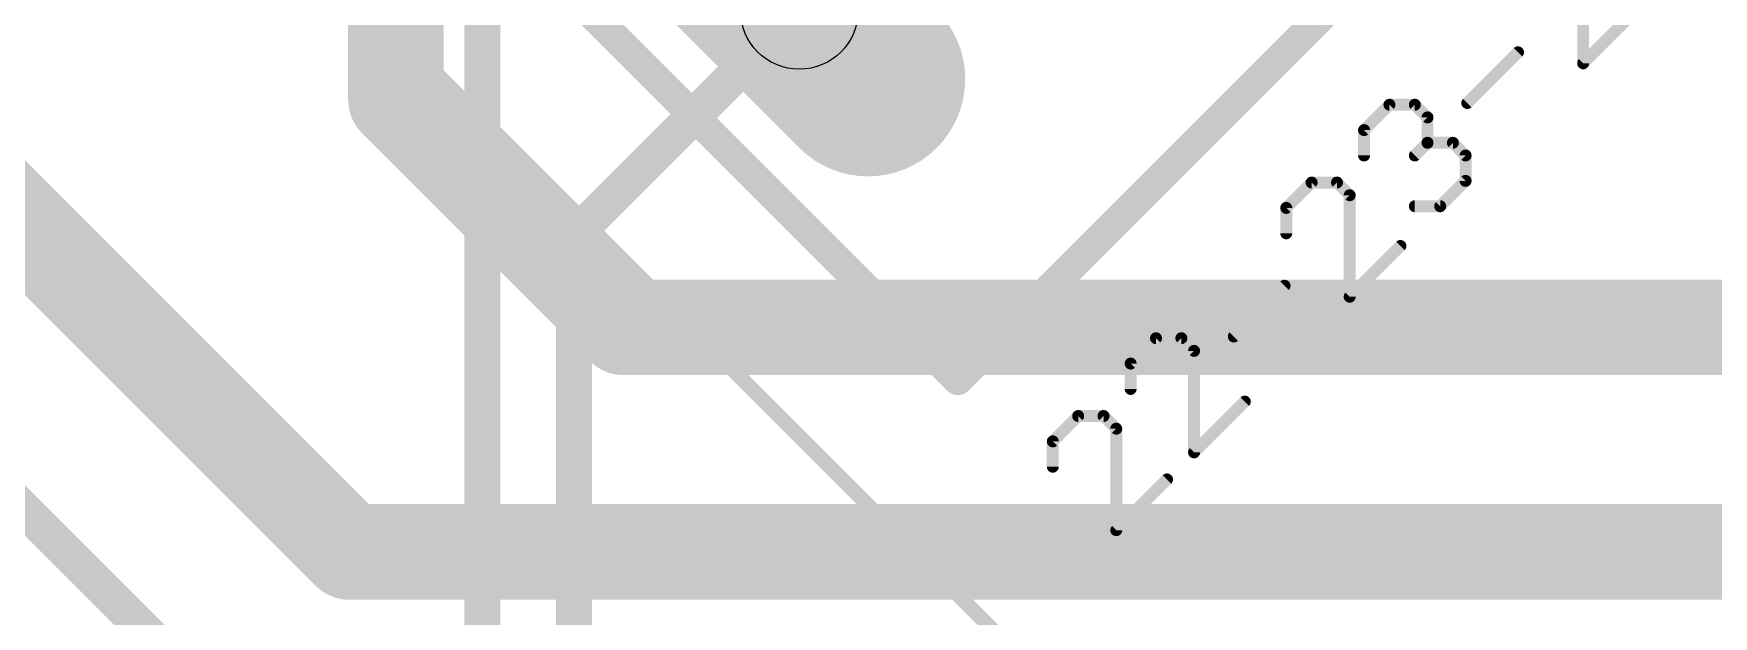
# Model space of a CAD drawing. Extents: x -76 to 580, y -41 to 95.
# Drawn here: x 96.66 to 110.94, y 9.14 to 14.09 of the extents above; entities that cross this region are included whole.
import ezdxf

# ---------------------------------------------------------------- set-up
doc = ezdxf.new("R2010")
doc.units = 0
for name, color, linetype in [('1', 22, 'CONTINUOUS'), ('16', 175, 'CONTINUOUS'), ('17', 82, 'CONTINUOUS'), ('21', 32, 'CONTINUOUS'), ('27', 253, 'CONTINUOUS'), ('29', 253, 'CONTINUOUS'), ('30', 253, 'CONTINUOUS'), ('44', 253, 'CONTINUOUS'), ('51', 53, 'CONTINUOUS')]:
    doc.layers.add(name, color=color, linetype=linetype)

# ---------------------------------------------------------------- blocks, each defined once
blk = doc.blocks.new('LONGP100')
at = {"const_width": 1}
blk.add_lwpolyline([(-0.5, 0), (0.5, 0)], dxfattribs=at)
at = {"const_width": 0.5}
for points in [[(-0.5, 0.25, 1), (-0.5, -0.25)], [(0.5, -0.25, 1), (0.5, 0.25)]]:
    blk.add_lwpolyline(points, format="xyb", dxfattribs=at)

msp = doc.modelspace()

# ---------------------------------------------------------------- linework, layer by layer
at = {"layer": '1'}
for points, const_width in [([(98.3586, 8.2731), (79.0545, 27.5772)], 0.3048), ([(99.3485, 9.6874), (83.6507, 25.3851)], 0.8128), ([(99.7449, 13.5336), (99.7449, 17.0411)], 0.8128), ([(101.682, 11.5966), (99.7449, 13.5336)], 0.8128), ([(112.2886, 11.5966), (101.682, 11.5966)], 0.8128), ([(115.612, 9.6874), (99.3485, 9.6874)], 0.8128)]:
    msp.add_lwpolyline(points, dxfattribs=dict(at, const_width=const_width))
at = {"layer": '1', "const_width": 0.4064}
for points in [[(99.8886, 13.6772, 1), (99.6013, 13.3899)], [(99.5417, 13.5336, 1), (99.9481, 13.5336)], [(101.682, 11.7998, 1), (101.682, 11.3933)], [(101.5383, 11.4529, 1), (101.8256, 11.7402)], [(99.3485, 9.8906, 1), (99.3485, 9.4842)], [(99.2048, 9.5437, 1), (99.4922, 9.831)]]:
    msp.add_lwpolyline(points, format="xyb", dxfattribs=at)
at = {"layer": '16', "const_width": 0.3048}
for points in [[(100.4799, 6.0104), (100.4799, 16.6877)], [(101.2577, 12.3744), (103.1739, 14.2906)], [(101.2577, 6.364), (101.2577, 12.3744)]]:
    msp.add_lwpolyline(points, dxfattribs=at)
at = {"layer": '16', "const_width": 0.1524}
for points in [[(101.3339, 12.3744, 1), (101.1815, 12.3744)], [(101.2038, 12.4282, 1), (101.3116, 12.3205)]]:
    msp.add_lwpolyline(points, format="xyb", dxfattribs=at)
at = {"layer": '21', "const_width": 0.254}
for points in [[(109.9091, 16.5357), (104.521, 11.1475)], [(104.521, 11.1475), (101.3779, 14.2906)]]:
    msp.add_lwpolyline(points, dxfattribs=at)
at = {"layer": '21', "const_width": 0.127}
for points in [[(104.4761, 11.1924, 1), (104.5659, 11.1026)], [(104.4761, 11.1026, 1), (104.5659, 11.1924)]]:
    msp.add_lwpolyline(points, format="xyb", dxfattribs=at)
at = {"layer": '27', "const_width": 0.1016}
for points in [[(109.8371, 13.8414), (109.8371, 14.7042)], [(110.2685, 14.2728), (109.8371, 13.8414)], [(108.852, 13.5034), (109.2834, 13.9349)], [(107.9748, 13.2734), (108.1905, 13.4891)], [(108.1905, 13.4891), (108.4062, 13.4891)], [(108.4062, 13.4891), (108.5141, 13.3812)], [(108.5141, 13.3812), (108.5141, 13.1655)], [(107.9748, 13.0576), (107.9748, 13.2734)], [(108.5141, 13.1655), (108.4062, 13.0576)], [(108.5141, 13.1655), (108.7298, 13.1655)], [(108.7298, 13.1655), (108.8376, 13.0576)], [(108.8376, 13.0576), (108.8376, 12.8419)], [(107.529, 12.8276), (107.3133, 12.6119)], [(107.7447, 12.8276), (107.529, 12.8276)], [(107.8526, 12.7197), (107.7447, 12.8276)], [(108.8376, 12.8419), (108.6219, 12.6262)], [(107.8526, 11.8569), (107.8526, 12.7197)], [(107.3133, 12.6119), (107.3133, 12.3961)], [(108.6219, 12.6262), (108.4062, 12.6262)], [(108.284, 12.2883), (107.8526, 11.8569)], [(106.8675, 11.5189), (107.2989, 11.9503)], [(106.206, 11.5045), (105.9903, 11.2888)], [(106.4217, 11.5045), (106.206, 11.5045)], [(106.5295, 11.3967), (106.4217, 11.5045)], [(106.5295, 10.5338), (106.5295, 11.3967)], [(105.9903, 11.2888), (105.9903, 11.0731)], [(106.961, 10.9653), (106.5295, 10.5338)], [(105.5445, 10.843), (105.3287, 10.6273)], [(105.7602, 10.843), (105.5445, 10.843)], [(105.868, 10.7352), (105.7602, 10.843)], [(105.868, 9.8723), (105.868, 10.7352)], [(105.3287, 10.6273), (105.3287, 10.4116)], [(106.2994, 10.3038), (105.868, 9.8723)]]:
    msp.add_lwpolyline(points, dxfattribs=at)
at = {"layer": '27', "const_width": 0.0508}
for points in [[(109.3014, 13.9169, 1), (109.2655, 13.9528)], [(109.8191, 13.8594, 1), (109.855, 13.8234)], [(109.8117, 13.8414, 1), (109.8625, 13.8414)], [(108.1905, 13.5145, 1), (108.1905, 13.4637)], [(108.2085, 13.4711, 1), (108.1725, 13.507)], [(108.4242, 13.507, 1), (108.3882, 13.4711)], [(108.4062, 13.4637, 1), (108.4062, 13.5145)], [(108.5395, 13.3812, 1), (108.4887, 13.3812)], [(108.4961, 13.3633, 1), (108.532, 13.3992)], [(108.834, 13.5214, 1), (108.87, 13.4855)], [(108.0002, 13.2734, 1), (107.9494, 13.2734)], [(107.9568, 13.2913, 1), (107.9927, 13.2554)], [(108.5141, 13.1909, 1), (108.5141, 13.1401)], [(108.4887, 13.1655, 1), (108.5395, 13.1655)], [(108.532, 13.1475, 1), (108.4961, 13.1835)], [(108.7477, 13.1835, 1), (108.7118, 13.1475)], [(108.7298, 13.1401, 1), (108.7298, 13.1909)], [(107.9494, 13.0576, 1), (108.0002, 13.0576)], [(108.3882, 13.0756, 1), (108.4242, 13.0397)], [(108.863, 13.0576, 1), (108.8122, 13.0576)], [(108.8197, 13.0397, 1), (108.8556, 13.0756)], [(107.529, 12.853, 1), (107.529, 12.8022)], [(107.5469, 12.8096, 1), (107.511, 12.8455)], [(107.7627, 12.8455, 1), (107.7267, 12.8096)], [(107.7447, 12.8022, 1), (107.7447, 12.853)], [(108.8122, 12.8419, 1), (108.863, 12.8419)], [(108.8556, 12.824, 1), (108.8197, 12.8599)], [(107.878, 12.7197, 1), (107.8272, 12.7197)], [(107.8346, 12.7017, 1), (107.8705, 12.7377)], [(107.3387, 12.6119, 1), (107.2879, 12.6118)], [(107.2953, 12.6298, 1), (107.3312, 12.5939)], [(108.4062, 12.6516, 1), (108.4062, 12.6008)], [(108.604, 12.6442, 1), (108.6399, 12.6083)], [(108.6219, 12.6008, 1), (108.6219, 12.6516)], [(107.2879, 12.3961, 1), (107.3387, 12.3961)], [(108.3019, 12.2703, 1), (108.266, 12.3062)], [(107.3169, 11.9324, 1), (107.2809, 11.9683)], [(107.8346, 11.8748, 1), (107.8705, 11.8389)], [(107.8272, 11.8569, 1), (107.878, 11.8569)], [(106.206, 11.5299, 1), (106.206, 11.4791)], [(106.2239, 11.4866, 1), (106.188, 11.5225)], [(106.4396, 11.5225, 1), (106.4037, 11.4866)], [(106.4217, 11.4791, 1), (106.4217, 11.5299)], [(106.5549, 11.3967, 1), (106.5041, 11.3967)], [(106.5116, 11.3787, 1), (106.5475, 11.4146)], [(106.8495, 11.5369, 1), (106.8854, 11.501)], [(106.0157, 11.2888, 1), (105.9649, 11.2888)], [(105.9723, 11.3068, 1), (106.0082, 11.2709)], [(105.9649, 11.0731, 1), (106.0157, 11.0731)], [(106.9789, 10.9473, 1), (106.943, 10.9832)], [(105.5445, 10.8684, 1), (105.5445, 10.8176)], [(105.5624, 10.8251, 1), (105.5265, 10.861)], [(105.7781, 10.861, 1), (105.7422, 10.8251)], [(105.7602, 10.8176, 1), (105.7602, 10.8684)], [(105.8934, 10.7352, 1), (105.8426, 10.7352)], [(105.8501, 10.7172, 1), (105.886, 10.7531)], [(105.3541, 10.6273, 1), (105.3033, 10.6273)], [(105.3108, 10.6453, 1), (105.3467, 10.6094)], [(106.5116, 10.5518, 1), (106.5475, 10.5159)], [(105.3034, 10.4116, 1), (105.3541, 10.4116)], [(106.5041, 10.5338, 1), (106.5549, 10.5338)], [(106.3174, 10.2858, 1), (106.2815, 10.3217)], [(105.8426, 9.8723, 1), (105.8934, 9.8723)], [(105.8501, 9.8903, 1), (105.886, 9.8544)]]:
    msp.add_lwpolyline(points, format="xyb", dxfattribs=at)
at = {"layer": '44'}
msp.add_circle((103.1739, 14.2906), 0.5, dxfattribs=at)
at = {"layer": '51', "const_width": 0.127}
msp.add_lwpolyline([(110.6622, 3.182), (79.5495, 34.2947)], dxfattribs=at)

# ---------------------------------------------------------------- block references
at = {"layer": '17', "xscale": 1.5, "yscale": 1.5, "rotation": 135}
msp.add_blockref('LONGP100', (103.1739, 14.2906), dxfattribs=at)
msp.add_blockref('LONGP100', (103.1739, 14.2906), dxfattribs=at)
at = {"layer": '29', "xscale": 1.6524, "yscale": 1.6524, "rotation": 135}
msp.add_blockref('LONGP100', (103.1739, 14.2906), dxfattribs=at)
at = {"layer": '30', "xscale": 1.6524, "yscale": 1.6524, "rotation": 135}
msp.add_blockref('LONGP100', (103.1739, 14.2906), dxfattribs=at)

doc.saveas('drawing.dxf')
